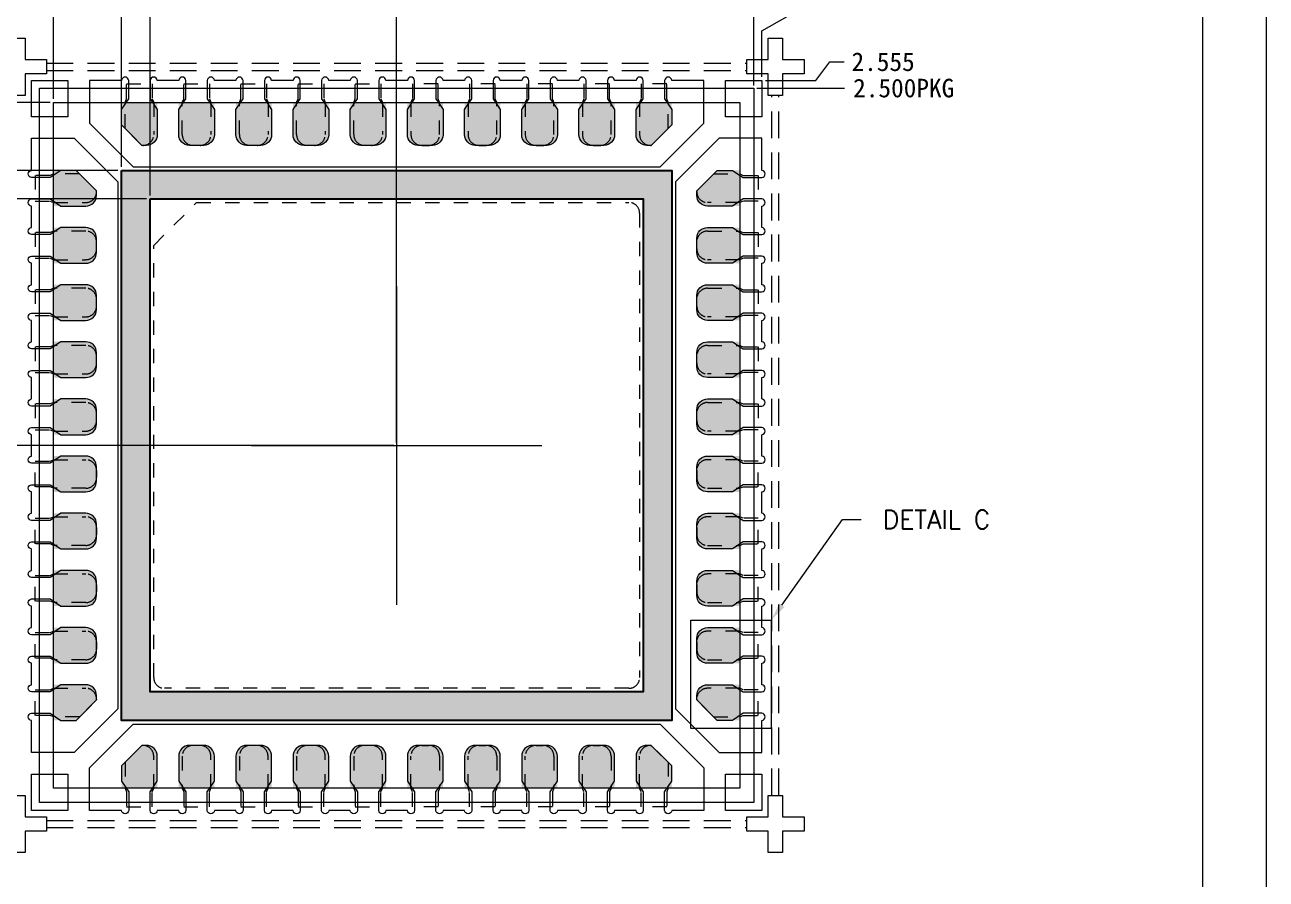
# Model space of a CAD drawing. Extents: x -140 to 3541, y -503 to -95.
# Drawn here: x 3403.48 to 3412.16, y -260.97 to -255 of the extents above; entities that cross this region are included whole.
import ezdxf

# ---------------------------------------------------------------- set-up
doc = ezdxf.new("R2010")
doc.units = 0
doc.header["$LTSCALE"] = 5
doc.header["$MEASUREMENT"] = 0
doc.header["$PDMODE"] = 3
doc.linetypes.add('HIDDEN', pattern=[0.375, 0.25, -0.125])
doc.layers.get('Defpoints').update_dxf_attribs({"linetype": 'CONTINUOUS'})
for name, color, linetype in [('1', 7, 'CONTINUOUS'), ('1D', 4, 'CONTINUOUS'), ('center', 1, 'CONTINUOUS'), ('PKG', 2, 'CONTINUOUS'), ('PLATING', 3, 'CONTINUOUS'), ('标注', 4, 'CONTINUOUS')]:
    doc.layers.add(name, color=color, linetype=linetype)
doc.layers.add('图层1实体', color=7, linetype='CONTINUOUS', lineweight=18)
doc.layers.add('标注线', color=3, linetype='CONTINUOUS', lineweight=18)
doc.styles.add('SIMPLEX', font='SIMPLEX')
doc.styles.add('宋体', font='')
doc.styles.get('宋体').set_extended_font_data('SimSun')
doc.dimstyles.new('tapp', dxfattribs={"dimtxt": 1.15, "dimasz": 1.75, "dimexe": 0.5, "dimexo": 0.5, "dimgap": 0.2, "dimtad": 0, "dimdec": 3, "dimzin": 0, "dimdsep": 46, "dimtxsty": 'SIMPLEX', "dimcen": 0, "dimdle": 3.5, "dimclrd": 256, "dimclre": 256, "dimclrt": 256, "dimazin": 0, "dimtfac": 0.6, "dimtdec": 3, "dimtofl": 0, "dimtmove": 0, "dimatfit": 3, "dimfxl": 1, "dimtolj": 1, "dimtzin": 0, "dimarcsym": 0})
doc.dimstyles.new('副本Standard', dxfattribs={"dimtxt": 0.05, "dimasz": 0.05, "dimexe": 0.07, "dimexo": 0.07, "dimgap": 0.07, "dimtad": 1, "dimzin": 1, "dimdsep": 46, "dimtxsty": 'SIMPLEX', "dimcen": 0.1, "dimclrd": 256, "dimclre": 256, "dimclrt": 256, "dimadec": 0, "dimazin": 0, "dimtfac": 1, "dimtofl": 0, "dimtmove": 0, "dimatfit": 0, "dimfxl": 1, "dimlwd": -1, "dimlwe": -1, "dimarcsym": 0})

# ---------------------------------------------------------------- blocks, each defined once
blk = doc.blocks.new('*D6')
at = {"layer": 'Defpoints', "color": 0}
for p in [(3406.0769, -254.7), (3406.0769, -257.9389), (3406.0769, -257.9389)]:
    blk.add_point(p, dxfattribs=at)
at = {"layer": '标注', "lineweight": 0}
blk.add_line((3406.0769, -257.9189), (3406.0769, -254.7), dxfattribs=at)
at = {"layer": '标注', "lineweight": 0, "insert": (3406.0769, -254.4267), "char_height": 0.13, "attachment_point": 5, "rotation": 90, "style": '宋体'}
blk.add_mtext('\\A1;0.000', dxfattribs=at)
blk = doc.blocks.new('*D7')
at = {"layer": 'Defpoints', "color": 0}
for p in [(3402.6727, -257.9389), (3406.0769, -257.9389), (3406.0769, -257.9389)]:
    blk.add_point(p, dxfattribs=at)
at = {"layer": '标注', "lineweight": 0}
blk.add_line((3406.0569, -257.9389), (3402.6727, -257.9389), dxfattribs=at)
at = {"layer": '标注', "lineweight": 0, "insert": (3402.3994, -257.9389), "char_height": 0.13, "attachment_point": 5, "style": '宋体'}
blk.add_mtext('\\A1;0.000 ', dxfattribs=at)
blk = doc.blocks.new('*D8')
at = {"layer": 'Defpoints', "color": 0}
for p in [(3408.5769, -254.8368), (3408.5769, -255.4389), (3406.0769, -257.9389)]:
    blk.add_point(p, dxfattribs=at)
at = {"layer": '标注', "lineweight": 0}
blk.add_line((3408.5769, -255.4189), (3408.5769, -254.8368), dxfattribs=at)
at = {"layer": '标注', "lineweight": 0, "insert": (3408.5769, -254.4215), "char_height": 0.13, "attachment_point": 5, "rotation": 90, "style": '宋体'}
blk.add_mtext('\\A1;2.500PKG', dxfattribs=at)
blk = doc.blocks.new('*D9')
at = {"layer": 'Defpoints', "color": 0}
for p in [(3408.5769, -255.4389), (3409.2092, -255.4389), (3406.0769, -257.9389)]:
    blk.add_point(p, dxfattribs=at)
at = {"layer": '标注', "lineweight": 0}
blk.add_line((3408.5969, -255.4389), (3409.2092, -255.4389), dxfattribs=at)
at = {"layer": '标注', "lineweight": 0, "insert": (3409.6245, -255.4389), "char_height": 0.13, "attachment_point": 5, "style": '宋体'}
blk.add_mtext('\\A1;2.500PKG', dxfattribs=at)
blk = doc.blocks.new('*D10')
at = {"layer": 'Defpoints', "color": 0}
for p in [(3408.8097, -254.8365), (3408.6319, -255.3839), (3406.0769, -257.9389)]:
    blk.add_point(p, dxfattribs=at)
at = {"layer": '标注', "lineweight": 0}
for p, q in [((3408.8097, -254.9365), (3408.8097, -254.8365)), ((3408.6319, -255.0365), (3408.8097, -254.9365)), ((3408.6319, -255.3589), (3408.6319, -255.0365))]:
    blk.add_line(p, q, dxfattribs=at)
at = {"layer": '标注', "lineweight": 0, "insert": (3408.8097, -254.5646), "char_height": 0.13, "attachment_point": 5, "rotation": 90, "style": '宋体'}
blk.add_mtext('2.555', dxfattribs=at)
blk = doc.blocks.new('*D11')
at = {"layer": 'Defpoints', "color": 0}
for p in [(3409.2086, -255.2545), (3408.6319, -255.3839), (3406.0769, -257.9389)]:
    blk.add_point(p, dxfattribs=at)
at = {"layer": '标注', "lineweight": 0}
for p, q in [((3409.0086, -255.3839), (3409.1086, -255.2545)), ((3409.1086, -255.2545), (3409.2086, -255.2545)), ((3408.6569, -255.3839), (3409.0086, -255.3839))]:
    blk.add_line(p, q, dxfattribs=at)
at = {"layer": '标注', "lineweight": 0, "insert": (3409.4804, -255.2545), "char_height": 0.13, "attachment_point": 5, "style": '宋体'}
blk.add_mtext('2.555', dxfattribs=at)
blk = doc.blocks.new('*D112')
at = {"layer": 'Defpoints', "color": 0}
for p in [(3402.6715, -255.5889), (3403.6769, -255.5389), (3406.0769, -257.9389)]:
    blk.add_point(p, dxfattribs=at)
at = {"layer": '标注', "lineweight": 0}
for p, q in [((3402.7715, -255.5889), (3402.6715, -255.5889)), ((3402.8715, -255.5389), (3402.7715, -255.5889)), ((3403.6519, -255.5389), (3402.8715, -255.5389))]:
    blk.add_line(p, q, dxfattribs=at)
at = {"layer": '标注', "color": 1, "lineweight": 0, "insert": (3402.0743, -255.5889), "char_height": 0.13, "attachment_point": 5, "style": '宋体'}
blk.add_mtext('2.400%%P0.025 ', dxfattribs=at)
blk = doc.blocks.new('*D143')
at = {"layer": 'Defpoints', "color": 0}
for p in [(3404.1519, -256.0139), (3402.6715, -256.0901), (3406.0769, -257.9389)]:
    blk.add_point(p, dxfattribs=at)
at = {"layer": '标注', "lineweight": 0}
for p, q in [((3402.8715, -256.0139), (3402.7715, -256.0901)), ((3404.1269, -256.0139), (3402.8715, -256.0139)), ((3402.7715, -256.0901), (3402.6715, -256.0901))]:
    blk.add_line(p, q, dxfattribs=at)
at = {"layer": '标注', "lineweight": 0, "insert": (3402.0801, -256.0901), "char_height": 0.13, "attachment_point": 5, "style": '宋体'}
blk.add_mtext('\\A1;1.925%%p0.025', dxfattribs=at)
blk = doc.blocks.new('*D144')
at = {"layer": 'Defpoints', "color": 0}
for p in [(3404.3519, -256.2139), (3402.6715, -256.3389), (3406.0769, -257.9389)]:
    blk.add_point(p, dxfattribs=at)
at = {"layer": '标注', "lineweight": 0}
for p, q in [((3402.8715, -256.2139), (3402.7715, -256.3389)), ((3404.3269, -256.2139), (3402.8715, -256.2139)), ((3402.7715, -256.3389), (3402.6715, -256.3389))]:
    blk.add_line(p, q, dxfattribs=at)
at = {"layer": '标注', "lineweight": 0, "insert": (3402.0801, -256.3389), "char_height": 0.13, "attachment_point": 5, "style": '宋体'}
blk.add_mtext('\\A1;1.725%%p0.025', dxfattribs=at)
blk = doc.blocks.new('*D145')
at = {"layer": 'Defpoints', "color": 0}
for p in [(3404.2278, -254.7), (3404.1519, -256.0139), (3406.0769, -257.9389)]:
    blk.add_point(p, dxfattribs=at)
at = {"layer": '标注', "lineweight": 0}
for p, q in [((3404.2278, -254.8), (3404.2278, -254.7)), ((3404.1519, -254.9), (3404.2278, -254.8)), ((3404.1519, -255.9889), (3404.1519, -254.9))]:
    blk.add_line(p, q, dxfattribs=at)
at = {"layer": '标注', "lineweight": 0, "insert": (3404.2278, -254.1086), "char_height": 0.13, "attachment_point": 5, "rotation": 90, "style": '宋体'}
blk.add_mtext('\\A1;1.925%%p0.025', dxfattribs=at)
blk = doc.blocks.new('*D146')
at = {"layer": 'Defpoints', "color": 0}
for p in [(3404.4763, -254.7), (3404.3519, -256.2139), (3406.0769, -257.9389)]:
    blk.add_point(p, dxfattribs=at)
at = {"layer": '标注', "lineweight": 0}
for p, q in [((3404.4763, -254.8), (3404.4763, -254.7)), ((3404.3519, -254.9), (3404.4763, -254.8)), ((3404.3519, -256.1889), (3404.3519, -254.9))]:
    blk.add_line(p, q, dxfattribs=at)
at = {"layer": '标注', "lineweight": 0, "insert": (3404.4763, -254.1086), "char_height": 0.13, "attachment_point": 5, "rotation": 90, "style": '宋体'}
blk.add_mtext('\\A1;1.725%%p0.025', dxfattribs=at)
blk = doc.blocks.new('*D373')
at = {"layer": 'Defpoints', "color": 0}
for p in [(3403.6769, -254.7), (3403.6769, -255.5389), (3406.0769, -257.9389)]:
    blk.add_point(p, dxfattribs=at)
at = {"layer": '标注', "lineweight": 0}
blk.add_line((3403.6769, -255.5139), (3403.6769, -254.7), dxfattribs=at)
at = {"layer": '标注', "color": 1, "lineweight": 0, "insert": (3403.6769, -254.1028), "char_height": 0.13, "attachment_point": 5, "rotation": 90, "style": '宋体'}
blk.add_mtext('\\A1;2.400%%p0.025', dxfattribs=at)

msp = doc.modelspace()

# ---------------------------------------------------------------- hatches: boundary and pattern name
at = {"layer": 'PLATING', "lineweight": 0}
h = msp.add_hatch(dxfattribs=at)
h.set_pattern_fill('SWAMP', color=256, scale=0.002)
h.set_pattern_definition([(0, (3295.671887, -251.45737), (0.0254, 0.04399409), [0.00635, -0.04445]), (90, (3295.675062, -251.45737), (-0.0254, 0.0439940905), [0.003175, -0.08481318]), (90, (3295.675856, -251.45737), (-0.0254, 0.0439940905), [0.00254, -0.08544818]), (90, (3295.674269, -251.45737), (-0.0254, 0.0439940905), [0.00254, -0.08544818]), (60, (3295.67665, -251.45737), (-0.0254, 0.04399409), [0.002032, -0.048768]), (120, (3295.673475, -251.45737), (-0.0508, 2e-11), [0.002032, -0.048768])])
h.paths.add_polyline_path([(3404.4019, -255.53895), (3404.1519, -255.53895), (3404.1519, -255.69575), (3404.29509, -255.83895), (3404.3269, -255.83895, 0.4142136), (3404.4019, -255.76395)])
h.paths.add_polyline_path([(3404.8019, -255.53895), (3404.5519, -255.53895), (3404.5519, -255.76395, 0.4142136), (3404.6269, -255.83895), (3404.7269, -255.83895, 0.4142136), (3404.8019, -255.76395)])
h.paths.add_polyline_path([(3405.2019, -255.53895), (3404.9519, -255.53895), (3404.9519, -255.76395, 0.4142136), (3405.0269, -255.83895), (3405.1269, -255.83895, 0.4142136), (3405.2019, -255.76395)])
h.paths.add_polyline_path([(3405.6019, -255.53895), (3405.3519, -255.53895), (3405.3519, -255.76395, 0.4142136), (3405.4269, -255.83895), (3405.5269, -255.83895, 0.4142136), (3405.6019, -255.76395)])
h.paths.add_polyline_path([(3406.0019, -255.53895), (3405.7519, -255.53895), (3405.7519, -255.76395, 0.4142136), (3405.8269, -255.83895), (3405.9269, -255.83895, 0.4142136), (3406.0019, -255.76395)])
h.paths.add_polyline_path([(3406.4019, -255.53895), (3406.1519, -255.53895), (3406.1519, -255.76395, 0.4142136), (3406.2269, -255.83895), (3406.3269, -255.83895, 0.4142136), (3406.4019, -255.76395)])
h.paths.add_polyline_path([(3406.8019, -255.53895), (3406.5519, -255.53895), (3406.5519, -255.76395, 0.4142136), (3406.6269, -255.83895), (3406.7269, -255.83895, 0.4142136), (3406.8019, -255.76395)])
h.paths.add_polyline_path([(3407.2019, -255.53895), (3406.9519, -255.53895), (3406.9519, -255.76395, 0.4142136), (3407.0269, -255.83895), (3407.1269, -255.83895, 0.4142136), (3407.2019, -255.76395)])
h.paths.add_polyline_path([(3407.6019, -255.53895), (3407.3519, -255.53895), (3407.3519, -255.76395, 0.4142136), (3407.4269, -255.83895), (3407.5269, -255.83895, 0.4142136), (3407.6019, -255.76395)])
h.paths.add_polyline_path([(3408.0019, -255.69575), (3408.0019, -255.53895), (3407.7519, -255.53895), (3407.7519, -255.76395, 0.4142136), (3407.8269, -255.83895), (3407.8587, -255.83895)])
h.paths.add_polyline_path([(3408.4769, -259.61395), (3408.2519, -259.61395, 0.4142136), (3408.1769, -259.68895), (3408.1769, -259.72075), (3408.32009, -259.86395), (3408.4769, -259.86395)])
h.paths.add_polyline_path([(3408.4769, -259.21395), (3408.2519, -259.21395, 0.4142136), (3408.1769, -259.28895), (3408.1769, -259.38895, 0.4142136), (3408.2519, -259.46395), (3408.4769, -259.46395)])
h.paths.add_polyline_path([(3408.4769, -258.81395), (3408.2519, -258.81395, 0.4142136), (3408.1769, -258.88895), (3408.1769, -258.98895, 0.4142136), (3408.2519, -259.06395), (3408.4769, -259.06395)])
h.paths.add_polyline_path([(3408.4769, -258.41395), (3408.2519, -258.41395, 0.4142136), (3408.1769, -258.48895), (3408.1769, -258.58895, 0.4142136), (3408.2519, -258.66395), (3408.4769, -258.66395)])
h.paths.add_polyline_path([(3408.4769, -258.01395), (3408.2519, -258.01395, 0.4142136), (3408.1769, -258.08895), (3408.1769, -258.18895, 0.4142136), (3408.2519, -258.26395), (3408.4769, -258.26395)])
h.paths.add_polyline_path([(3408.4769, -257.61395), (3408.2519, -257.61395, 0.4142136), (3408.1769, -257.68895), (3408.1769, -257.78895, 0.4142136), (3408.2519, -257.86395), (3408.4769, -257.86395)])
h.paths.add_polyline_path([(3408.4769, -257.21395), (3408.2519, -257.21395, 0.4142136), (3408.1769, -257.28895), (3408.1769, -257.38895, 0.4142136), (3408.2519, -257.46395), (3408.4769, -257.46395)])
h.paths.add_polyline_path([(3408.4769, -256.81395), (3408.2519, -256.81395, 0.4142136), (3408.1769, -256.88895), (3408.1769, -256.98895, 0.4142136), (3408.2519, -257.06395), (3408.4769, -257.06395)])
h.paths.add_polyline_path([(3408.4769, -256.41395), (3408.2519, -256.41395, 0.4142136), (3408.1769, -256.48895), (3408.1769, -256.58895, 0.4142136), (3408.2519, -256.66395), (3408.4769, -256.66395)])
h.paths.add_polyline_path([(3408.4769, -256.01395), (3408.32009, -256.01395), (3408.1769, -256.15715), (3408.1769, -256.18895, 0.4142136), (3408.2519, -256.26395), (3408.4769, -256.26395)])
h.paths.add_polyline_path([(3408.0019, -260.18215), (3407.8587, -260.03895), (3407.8269, -260.03895, 0.4142136), (3407.7519, -260.11395), (3407.7519, -260.33895), (3408.0019, -260.33895)])
h.paths.add_polyline_path([(3407.6019, -260.11395, 0.4142136), (3407.5269, -260.03895), (3407.4269, -260.03895, 0.4142136), (3407.3519, -260.11395), (3407.3519, -260.33895), (3407.6019, -260.33895)])
h.paths.add_polyline_path([(3407.2019, -260.11395, 0.4142136), (3407.1269, -260.03895), (3407.0269, -260.03895, 0.4142136), (3406.9519, -260.11395), (3406.9519, -260.33895), (3407.2019, -260.33895)])
h.paths.add_polyline_path([(3406.8019, -260.11395, 0.4142136), (3406.7269, -260.03895), (3406.6269, -260.03895, 0.4142136), (3406.5519, -260.11395), (3406.5519, -260.33895), (3406.8019, -260.33895)])
h.paths.add_polyline_path([(3406.4019, -260.11395, 0.4142136), (3406.3269, -260.03895), (3406.2269, -260.03895, 0.4142136), (3406.1519, -260.11395), (3406.1519, -260.33895), (3406.4019, -260.33895)])
h.paths.add_polyline_path([(3406.0019, -260.11395, 0.4142136), (3405.9269, -260.03895), (3405.8269, -260.03895, 0.4142136), (3405.7519, -260.11395), (3405.7519, -260.33895), (3406.0019, -260.33895)])
h.paths.add_polyline_path([(3405.6019, -260.11395, 0.4142136), (3405.5269, -260.03895), (3405.4269, -260.03895, 0.4142136), (3405.3519, -260.11395), (3405.3519, -260.33895), (3405.6019, -260.33895)])
h.paths.add_polyline_path([(3405.1269, -260.03895), (3405.0269, -260.03895, 0.4142136), (3404.9519, -260.11395), (3404.9519, -260.33895), (3405.2019, -260.33895), (3405.2019, -260.11395, 0.4142136)])
h.paths.add_polyline_path([(3404.8019, -260.11395, 0.4142136), (3404.7269, -260.03895), (3404.6269, -260.03895, 0.4142136), (3404.5519, -260.11395), (3404.5519, -260.33895), (3404.8019, -260.33895)])
h.paths.add_polyline_path([(3404.4019, -260.11395, 0.4142136), (3404.3269, -260.03895), (3404.29509, -260.03895), (3404.1519, -260.18215), (3404.1519, -260.33895), (3404.4019, -260.33895)])
h.paths.add_polyline_path([(3403.9769, -259.68895, 0.4142136), (3403.9019, -259.61395), (3403.6769, -259.61395), (3403.6769, -259.86395), (3403.8337, -259.86395), (3403.9769, -259.72075)])
h.paths.add_polyline_path([(3403.9769, -259.28895, 0.4142136), (3403.9019, -259.21395), (3403.6769, -259.21395), (3403.6769, -259.46395), (3403.9019, -259.46395, 0.4142136), (3403.9769, -259.38895)])
h.paths.add_polyline_path([(3403.9769, -258.88895, 0.4142136), (3403.9019, -258.81395), (3403.6769, -258.81395), (3403.6769, -259.06395), (3403.9019, -259.06395, 0.4142136), (3403.9769, -258.98895)])
h.paths.add_polyline_path([(3403.9769, -258.48895, 0.4142136), (3403.9019, -258.41395), (3403.6769, -258.41395), (3403.6769, -258.66395), (3403.9019, -258.66395, 0.4142136), (3403.9769, -258.58895)])
h.paths.add_polyline_path([(3403.9019, -258.01395), (3403.6769, -258.01395), (3403.6769, -258.26395), (3403.9019, -258.26395, 0.4142136), (3403.9769, -258.18895), (3403.9769, -258.08895, 0.4142136)])
h.paths.add_polyline_path([(3403.9769, -257.68895, 0.4142136), (3403.9019, -257.61395), (3403.6769, -257.61395), (3403.6769, -257.86395), (3403.9019, -257.86395, 0.4142136), (3403.9769, -257.78895)])
h.paths.add_polyline_path([(3403.9769, -257.28895, 0.4142136), (3403.9019, -257.21395), (3403.6769, -257.21395), (3403.6769, -257.46395), (3403.9019, -257.46395, 0.4142136), (3403.9769, -257.38895)])
h.paths.add_polyline_path([(3403.9769, -256.88895, 0.4142136), (3403.9019, -256.81395), (3403.6769, -256.81395), (3403.6769, -257.06395), (3403.9019, -257.06395, 0.4142136), (3403.9769, -256.98895)])
h.paths.add_polyline_path([(3403.9769, -256.48895, 0.4142136), (3403.9019, -256.41395), (3403.6769, -256.41395), (3403.6769, -256.66395), (3403.9019, -256.66395, 0.4142136), (3403.9769, -256.58895)])
h.paths.add_polyline_path([(3403.9769, -256.15715), (3403.8337, -256.01395), (3403.6769, -256.01395), (3403.6769, -256.26395), (3403.9019, -256.26395, 0.4142136), (3403.9769, -256.18895)])
at = {"layer": 'PLATING'}
h = msp.add_hatch(dxfattribs=at)
h.set_pattern_fill('SWAMP', color=256, scale=0.002)
h.set_pattern_definition([(0, (3309.28583, -251.45737), (0.0254, 0.04399409), [0.00635, -0.04445]), (90, (3309.289005, -251.45737), (-0.0254, 0.0439940905), [0.003175, -0.08481318]), (90, (3309.289798, -251.45737), (-0.0254, 0.0439940905), [0.00254, -0.08544818]), (90, (3309.28821, -251.45737), (-0.0254, 0.0439940905), [0.00254, -0.08544818]), (60, (3309.29059, -251.45737), (-0.0254, 0.04399409), [0.002032, -0.048768]), (120, (3309.287417, -251.45737), (-0.0508, 2e-11), [0.002032, -0.048768])])
h.paths.add_polyline_path([(3408.0019, -256.01395), (3404.1519, -256.01395), (3404.1519, -259.86395), (3408.0019, -259.86395)])
h.paths.add_polyline_path([(3407.8019, -256.21395), (3407.8019, -259.66395), (3404.3519, -259.66395), (3404.3519, -256.21395)], flags=16)

# ---------------------------------------------------------------- linework, layer by layer
at = {"layer": '1', "linetype": 'Continuous', "lineweight": 0}
for points in [[(3403.5219, -255.63895), (3403.5219, -255.38395), (3403.7769, -255.38395), (3403.7769, -255.63895)], [(3408.3769, -255.63895), (3408.3769, -255.38395), (3408.6319, -255.38395), (3408.6319, -255.63895)], [(3403.7769, -260.49395), (3403.5219, -260.49395), (3403.5219, -260.23895), (3403.7769, -260.23895)], [(3408.6319, -260.23895), (3408.6319, -260.49395), (3408.3769, -260.49395), (3408.3769, -260.23895)]]:
    msp.add_lwpolyline(points, close=True, dxfattribs=at)
at = {"layer": '1', "lineweight": 0}
for points in [[(3404.80175, -255.38395, 0.9266253), (3404.7519, -255.38395), (3404.7519, -255.51395), (3404.8019, -255.58895), (3404.8019, -255.76395, -0.4142136), (3404.7269, -255.83895), (3404.6269, -255.83895, -0.4142136), (3404.5519, -255.76395), (3404.5519, -255.58895), (3404.6019, -255.51395), (3404.6019, -255.38395, 0.9266253), (3404.55204, -255.38395), (3404.40175, -255.38395, 0.9266253), (3404.3519, -255.38395), (3404.3519, -255.51395), (3404.4019, -255.58895), (3404.4019, -255.76395, -0.4142136), (3404.3269, -255.83895), (3404.29509, -255.83895), (3404.1519, -255.69575), (3404.1519, -255.58895), (3404.2019, -255.51395), (3404.2019, -255.38395, 0.9266253), (3404.15204, -255.38395), (3403.9269, -255.38395), (3403.9269, -255.68288), (3404.23296, -255.98895), (3407.92083, -255.98895), (3408.2269, -255.68288), (3408.2269, -255.38395), (3408.00175, -255.38395, 0.9266253), (3407.9519, -255.38395), (3407.9519, -255.51395), (3408.0019, -255.58895), (3408.0019, -255.69575), (3407.8587, -255.83895), (3407.8269, -255.83895, -0.4142136), (3407.7519, -255.76395), (3407.7519, -255.58895), (3407.8019, -255.51395), (3407.8019, -255.38395, 0.9266253), (3407.75204, -255.38395), (3407.60175, -255.38395, 0.9266253), (3407.5519, -255.38395), (3407.5519, -255.51395), (3407.6019, -255.58895), (3407.6019, -255.76395, -0.4142136), (3407.5269, -255.83895), (3407.4269, -255.83895, -0.4142136), (3407.3519, -255.76395), (3407.3519, -255.58895), (3407.4019, -255.51395), (3407.4019, -255.38395, 0.9266253), (3407.35204, -255.38395), (3407.20175, -255.38395, 0.9266253), (3407.1519, -255.38395), (3407.1519, -255.51395), (3407.2019, -255.58895), (3407.2019, -255.76395, -0.4142136), (3407.1269, -255.83895), (3407.0269, -255.83895, -0.4142136), (3406.9519, -255.76395), (3406.9519, -255.58895), (3407.0019, -255.51395), (3407.0019, -255.38395, 0.9266253), (3406.95204, -255.38395), (3406.80175, -255.38395, 0.9266253), (3406.7519, -255.38395), (3406.7519, -255.51395), (3406.8019, -255.58895), (3406.8019, -255.76395, -0.4142136), (3406.7269, -255.83895), (3406.6269, -255.83895, -0.4142136), (3406.5519, -255.76395), (3406.5519, -255.58895), (3406.6019, -255.51395), (3406.6019, -255.38395, 0.9266253), (3406.55204, -255.38395), (3406.40175, -255.38395, 0.9266253), (3406.3519, -255.38395), (3406.3519, -255.51395), (3406.4019, -255.58895), (3406.4019, -255.76395, -0.4142136), (3406.3269, -255.83895), (3406.2269, -255.83895, -0.4142136), (3406.1519, -255.76395), (3406.1519, -255.58895), (3406.2019, -255.51395), (3406.2019, -255.38395, 0.9266253), (3406.15204, -255.38395), (3406.00175, -255.38395, 0.9266253), (3405.9519, -255.38395), (3405.9519, -255.51395), (3406.0019, -255.58895), (3406.0019, -255.76395, -0.4142136), (3405.9269, -255.83895), (3405.8269, -255.83895, -0.4142136), (3405.7519, -255.76395), (3405.7519, -255.58895), (3405.8019, -255.51395), (3405.8019, -255.38395, 0.9266253), (3405.75204, -255.38395), (3405.60175, -255.38395, 0.9266253), (3405.5519, -255.38395), (3405.5519, -255.51395), (3405.6019, -255.58895), (3405.6019, -255.76395, -0.4142136), (3405.5269, -255.83895), (3405.4269, -255.83895, -0.4142136), (3405.3519, -255.76395), (3405.3519, -255.58895), (3405.4019, -255.51395), (3405.4019, -255.38395, 0.9266253), (3405.35204, -255.38395), (3405.20175, -255.38395, 0.9266253), (3405.1519, -255.38395), (3405.1519, -255.51395), (3405.2019, -255.58895), (3405.2019, -255.76395, -0.4142136), (3405.1269, -255.83895), (3405.0269, -255.83895, -0.4142136), (3404.9519, -255.76395), (3404.9519, -255.58895), (3405.0019, -255.51395), (3405.0019, -255.38395, 0.9266253), (3404.95204, -255.38395)], [(3408.6319, -257.0638, 0.9266253), (3408.6319, -257.01395), (3408.5019, -257.01395), (3408.4269, -257.06395), (3408.2519, -257.06395, -0.4142136), (3408.1769, -256.98895), (3408.1769, -256.88895, -0.4142136), (3408.2519, -256.81395), (3408.4269, -256.81395), (3408.5019, -256.86395), (3408.6319, -256.86395, 0.9266253), (3408.6319, -256.81409), (3408.6319, -256.6638, 0.9266253), (3408.6319, -256.61395), (3408.5019, -256.61395), (3408.4269, -256.66395), (3408.2519, -256.66395, -0.4142136), (3408.1769, -256.58895), (3408.1769, -256.48895, -0.4142136), (3408.2519, -256.41395), (3408.4269, -256.41395), (3408.5019, -256.46395), (3408.6319, -256.46395, 0.9266253), (3408.6319, -256.41409), (3408.6319, -256.2638, 0.9266253), (3408.6319, -256.21395), (3408.5019, -256.21395), (3408.4269, -256.26395), (3408.2519, -256.26395, -0.4142136), (3408.1769, -256.18895), (3408.1769, -256.15715), (3408.32009, -256.01395), (3408.4269, -256.01395), (3408.5019, -256.06395), (3408.6319, -256.06395, 0.9266253), (3408.6319, -256.01409), (3408.6319, -255.78895), (3408.33296, -255.78895), (3408.0269, -256.09501), (3408.0269, -259.78288), (3408.33296, -260.08895), (3408.6319, -260.08895), (3408.6319, -259.8638, 0.9266253), (3408.6319, -259.81395), (3408.5019, -259.81395), (3408.4269, -259.86395), (3408.32009, -259.86395), (3408.1769, -259.72075), (3408.1769, -259.68895, -0.4142136), (3408.2519, -259.61395), (3408.4269, -259.61395), (3408.5019, -259.66395), (3408.6319, -259.66395, 0.9266253), (3408.6319, -259.61409), (3408.6319, -259.4638, 0.9266253), (3408.6319, -259.41395), (3408.5019, -259.41395), (3408.4269, -259.46395), (3408.2519, -259.46395, -0.4142136), (3408.1769, -259.38895), (3408.1769, -259.28895, -0.4142136), (3408.2519, -259.21395), (3408.4269, -259.21395), (3408.5019, -259.26395), (3408.6319, -259.26395, 0.9266253), (3408.6319, -259.21409), (3408.6319, -259.0638, 0.9266253), (3408.6319, -259.01395), (3408.5019, -259.01395), (3408.4269, -259.06395), (3408.2519, -259.06395, -0.4142136), (3408.1769, -258.98895), (3408.1769, -258.88895, -0.4142136), (3408.2519, -258.81395), (3408.4269, -258.81395), (3408.5019, -258.86395), (3408.6319, -258.86395, 0.9266253), (3408.6319, -258.81409), (3408.6319, -258.6638, 0.9266253), (3408.6319, -258.61395), (3408.5019, -258.61395), (3408.4269, -258.66395), (3408.2519, -258.66395, -0.4142136), (3408.1769, -258.58895), (3408.1769, -258.48895, -0.4142136), (3408.2519, -258.41395), (3408.4269, -258.41395), (3408.5019, -258.46395), (3408.6319, -258.46395, 0.9266253), (3408.6319, -258.41409), (3408.6319, -258.2638, 0.9266253), (3408.6319, -258.21395), (3408.5019, -258.21395), (3408.4269, -258.26395), (3408.2519, -258.26395, -0.4142136), (3408.1769, -258.18895), (3408.1769, -258.08895, -0.4142136), (3408.2519, -258.01395), (3408.4269, -258.01395), (3408.5019, -258.06395), (3408.6319, -258.06395, 0.9266253), (3408.6319, -258.01409), (3408.6319, -257.8638, 0.9266253), (3408.6319, -257.81395), (3408.5019, -257.81395), (3408.4269, -257.86395), (3408.2519, -257.86395, -0.4142136), (3408.1769, -257.78895), (3408.1769, -257.68895, -0.4142136), (3408.2519, -257.61395), (3408.4269, -257.61395), (3408.5019, -257.66395), (3408.6319, -257.66395, 0.9266253), (3408.6319, -257.61409), (3408.6319, -257.4638, 0.9266253), (3408.6319, -257.41395), (3408.5019, -257.41395), (3408.4269, -257.46395), (3408.2519, -257.46395, -0.4142136), (3408.1769, -257.38895), (3408.1769, -257.28895, -0.4142136), (3408.2519, -257.21395), (3408.4269, -257.21395), (3408.5019, -257.26395), (3408.6319, -257.26395, 0.9266253), (3408.6319, -257.21409)]]:
    msp.add_lwpolyline(points, format="xyb", close=True, dxfattribs=at)
at = {"layer": '1', "linetype": 'Continuous', "lineweight": 0}
for points in [[(3403.5219, -257.0638, -0.9266253), (3403.5219, -257.01395), (3403.6519, -257.01395), (3403.7269, -257.06395), (3403.9019, -257.06395, 0.4142136), (3403.9769, -256.98895), (3403.9769, -256.88895, 0.4142136), (3403.9019, -256.81395), (3403.7269, -256.81395), (3403.6519, -256.86395), (3403.5219, -256.86395, -0.9266253), (3403.5219, -256.81409), (3403.5219, -256.6638, -0.9266253), (3403.5219, -256.61395), (3403.6519, -256.61395), (3403.7269, -256.66395), (3403.9019, -256.66395, 0.4142136), (3403.9769, -256.58895), (3403.9769, -256.48895, 0.4142136), (3403.9019, -256.41395), (3403.7269, -256.41395), (3403.6519, -256.46395), (3403.5219, -256.46395, -0.9266253), (3403.5219, -256.41409), (3403.5219, -256.2638, -0.9266253), (3403.5219, -256.21395), (3403.6519, -256.21395), (3403.7269, -256.26395), (3403.9019, -256.26395, 0.4142136), (3403.9769, -256.18895), (3403.9769, -256.15715), (3403.8337, -256.01395), (3403.7269, -256.01395), (3403.6519, -256.06395), (3403.5219, -256.06395, -0.9266253), (3403.5219, -256.01409), (3403.5219, -255.78895), (3403.82083, -255.78895), (3404.1269, -256.09501), (3404.1269, -259.78288), (3403.82083, -260.08895), (3403.5219, -260.08895), (3403.5219, -259.8638, -0.9266253), (3403.5219, -259.81395), (3403.6519, -259.81395), (3403.7269, -259.86395), (3403.8337, -259.86395), (3403.9769, -259.72075), (3403.9769, -259.68895, 0.4142136), (3403.9019, -259.61395), (3403.7269, -259.61395), (3403.6519, -259.66395), (3403.5219, -259.66395, -0.9266253), (3403.5219, -259.61409), (3403.5219, -259.4638, -0.9266253), (3403.5219, -259.41395), (3403.6519, -259.41395), (3403.7269, -259.46395), (3403.9019, -259.46395, 0.4142136), (3403.9769, -259.38895), (3403.9769, -259.28895, 0.4142136), (3403.9019, -259.21395), (3403.7269, -259.21395), (3403.6519, -259.26395), (3403.5219, -259.26395, -0.9266253), (3403.5219, -259.21409), (3403.5219, -259.0638, -0.9266253), (3403.5219, -259.01395), (3403.6519, -259.01395), (3403.7269, -259.06395), (3403.9019, -259.06395, 0.4142136), (3403.9769, -258.98895), (3403.9769, -258.88895, 0.4142136), (3403.9019, -258.81395), (3403.7269, -258.81395), (3403.6519, -258.86395), (3403.5219, -258.86395, -0.9266253), (3403.5219, -258.81409), (3403.5219, -258.6638, -0.9266253), (3403.5219, -258.61395), (3403.6519, -258.61395), (3403.7269, -258.66395), (3403.9019, -258.66395, 0.4142136), (3403.9769, -258.58895), (3403.9769, -258.48895, 0.4142136), (3403.9019, -258.41395), (3403.7269, -258.41395), (3403.6519, -258.46395), (3403.5219, -258.46395, -0.9266253), (3403.5219, -258.41409), (3403.5219, -258.2638, -0.9266253), (3403.5219, -258.21395), (3403.6519, -258.21395), (3403.7269, -258.26395), (3403.9019, -258.26395, 0.4142136), (3403.9769, -258.18895), (3403.9769, -258.08895, 0.4142136), (3403.9019, -258.01395), (3403.7269, -258.01395), (3403.6519, -258.06395), (3403.5219, -258.06395, -0.9266253), (3403.5219, -258.01409), (3403.5219, -257.8638, -0.9266253), (3403.5219, -257.81395), (3403.6519, -257.81395), (3403.7269, -257.86395), (3403.9019, -257.86395, 0.4142136), (3403.9769, -257.78895), (3403.9769, -257.68895, 0.4142136), (3403.9019, -257.61395), (3403.7269, -257.61395), (3403.6519, -257.66395), (3403.5219, -257.66395, -0.9266253), (3403.5219, -257.61409), (3403.5219, -257.4638, -0.9266253), (3403.5219, -257.41395), (3403.6519, -257.41395), (3403.7269, -257.46395), (3403.9019, -257.46395, 0.4142136), (3403.9769, -257.38895), (3403.9769, -257.28895, 0.4142136), (3403.9019, -257.21395), (3403.7269, -257.21395), (3403.6519, -257.26395), (3403.5219, -257.26395, -0.9266253), (3403.5219, -257.21409)], [(3404.40175, -260.49395, -0.9266253), (3404.3519, -260.49395), (3404.3519, -260.36395), (3404.4019, -260.28895), (3404.4019, -260.11395, 0.4142136), (3404.3269, -260.03895), (3404.29509, -260.03895), (3404.1519, -260.18215), (3404.1519, -260.28895), (3404.2019, -260.36395), (3404.2019, -260.49395, -0.9266253), (3404.15204, -260.49395), (3403.9269, -260.49395), (3403.9269, -260.19501), (3404.23296, -259.88895), (3407.92083, -259.88895), (3408.2269, -260.19501), (3408.2269, -260.49395), (3408.00175, -260.49395, -0.9266253), (3407.9519, -260.49395), (3407.9519, -260.36395), (3408.0019, -260.28895), (3408.0019, -260.18215), (3407.8587, -260.03895), (3407.8269, -260.03895, 0.4142136), (3407.7519, -260.11395), (3407.7519, -260.28895), (3407.8019, -260.36395), (3407.8019, -260.49395, -0.9266253), (3407.75204, -260.49395), (3407.60175, -260.49395, -0.9266253), (3407.5519, -260.49395), (3407.5519, -260.36395), (3407.6019, -260.28895), (3407.6019, -260.11395, 0.4142136), (3407.5269, -260.03895), (3407.4269, -260.03895, 0.4142136), (3407.3519, -260.11395), (3407.3519, -260.28895), (3407.4019, -260.36395), (3407.4019, -260.49395, -0.9266253), (3407.35204, -260.49395), (3407.20175, -260.49395, -0.9266253), (3407.1519, -260.49395), (3407.1519, -260.36395), (3407.2019, -260.28895), (3407.2019, -260.11395, 0.4142136), (3407.1269, -260.03895), (3407.0269, -260.03895, 0.4142136), (3406.9519, -260.11395), (3406.9519, -260.28895), (3407.0019, -260.36395), (3407.0019, -260.49395, -0.9266253), (3406.95204, -260.49395), (3406.80175, -260.49395, -0.9266253), (3406.7519, -260.49395), (3406.7519, -260.36395), (3406.8019, -260.28895), (3406.8019, -260.11395, 0.4142136), (3406.7269, -260.03895), (3406.6269, -260.03895, 0.4142136), (3406.5519, -260.11395), (3406.5519, -260.28895), (3406.6019, -260.36395), (3406.6019, -260.49395, -0.9266253), (3406.55204, -260.49395), (3406.40175, -260.49395, -0.9266253), (3406.3519, -260.49395), (3406.3519, -260.36395), (3406.4019, -260.28895), (3406.4019, -260.11395, 0.4142136), (3406.3269, -260.03895), (3406.2269, -260.03895, 0.4142136), (3406.1519, -260.11395), (3406.1519, -260.28895), (3406.2019, -260.36395), (3406.2019, -260.49395, -0.9266253), (3406.15204, -260.49395), (3406.00175, -260.49395, -0.9266253), (3405.9519, -260.49395), (3405.9519, -260.36395), (3406.0019, -260.28895), (3406.0019, -260.11395, 0.4142136), (3405.9269, -260.03895), (3405.8269, -260.03895, 0.4142136), (3405.7519, -260.11395), (3405.7519, -260.28895), (3405.8019, -260.36395), (3405.8019, -260.49395, -0.9266253), (3405.75204, -260.49395), (3405.60175, -260.49395, -0.9266253), (3405.5519, -260.49395), (3405.5519, -260.36395), (3405.6019, -260.28895), (3405.6019, -260.11395, 0.4142136), (3405.5269, -260.03895), (3405.4269, -260.03895, 0.4142136), (3405.3519, -260.11395), (3405.3519, -260.28895), (3405.4019, -260.36395), (3405.4019, -260.49395, -0.9266253), (3405.35204, -260.49395), (3405.20175, -260.49395, -0.9266253), (3405.1519, -260.49395), (3405.1519, -260.36395), (3405.2019, -260.28895), (3405.2019, -260.11395, 0.4142136), (3405.1269, -260.03895), (3405.0269, -260.03895, 0.4142136), (3404.9519, -260.11395), (3404.9519, -260.28895), (3405.0019, -260.36395), (3405.0019, -260.49395, -0.9266253), (3404.95204, -260.49395), (3404.80175, -260.49395, -0.9266253), (3404.7519, -260.49395), (3404.7519, -260.36395), (3404.8019, -260.28895), (3404.8019, -260.11395, 0.4142136), (3404.7269, -260.03895), (3404.6269, -260.03895, 0.4142136), (3404.5519, -260.11395), (3404.5519, -260.28895), (3404.6019, -260.36395), (3404.6019, -260.49395, -0.9266253), (3404.55204, -260.49395)]]:
    msp.add_lwpolyline(points, format="xyb", close=True, dxfattribs=at)
at = {"layer": '1D', "linetype": 'HIDDEN', "lineweight": 5, "ltscale": 0.15}
for p, q in [((3403.6269, -255.26395), (3408.5269, -255.26395)), ((3403.6269, -255.31395), (3408.5269, -255.31395)), ((3408.7019, -260.38895), (3408.7019, -255.48895)), ((3408.7519, -260.38895), (3408.7519, -255.48895)), ((3403.6269, -260.56395), (3408.5269, -260.56395)), ((3403.6269, -260.61395), (3408.5269, -260.61395))]:
    msp.add_line(p, q, dxfattribs=at)
for points in [[(3403.3769, -255.08895), (3403.4769, -255.08895), (3403.4769, -255.23895), (3403.6269, -255.23895), (3403.6269, -255.33895), (3403.4769, -255.33895), (3403.4769, -255.48895), (3403.3769, -255.48895), (3403.3769, -255.33895), (3403.2269, -255.33895), (3403.2269, -255.23895), (3403.3769, -255.23895), (3403.3769, -255.08895)], [(3408.6769, -255.08895), (3408.7769, -255.08895), (3408.7769, -255.23895), (3408.9269, -255.23895), (3408.9269, -255.33895), (3408.7769, -255.33895), (3408.7769, -255.48895), (3408.6769, -255.48895), (3408.6769, -255.33895), (3408.5269, -255.33895), (3408.5269, -255.23895), (3408.6769, -255.23895), (3408.6769, -255.08895)], [(3403.3769, -260.38895), (3403.4769, -260.38895), (3403.4769, -260.53895), (3403.6269, -260.53895), (3403.6269, -260.63895), (3403.4769, -260.63895), (3403.4769, -260.78895), (3403.3769, -260.78895), (3403.3769, -260.63895), (3403.2269, -260.63895), (3403.2269, -260.53895), (3403.3769, -260.53895), (3403.3769, -260.38895)], [(3408.6769, -260.38895), (3408.7769, -260.38895), (3408.7769, -260.53895), (3408.9269, -260.53895), (3408.9269, -260.63895), (3408.7769, -260.63895), (3408.7769, -260.78895), (3408.6769, -260.78895), (3408.6769, -260.63895), (3408.5269, -260.63895), (3408.5269, -260.53895), (3408.6769, -260.53895), (3408.6769, -260.38895)]]:
    msp.add_lwpolyline(points, dxfattribs=at)
at = {"layer": '1D', "linetype": 'HIDDEN', "lineweight": 0, "ltscale": 0.05}
for points in [[(3404.3669, -255.40895), (3404.3669, -255.51395), (3404.3769, -255.53895), (3404.3769, -255.76395, -0.4142136), (3404.3019, -255.83895), (3404.29509, -255.83895), (3404.1769, -255.72075), (3404.1769, -255.53895), (3404.1869, -255.51395), (3404.1869, -255.40895)], [(3404.7669, -255.40895), (3404.7669, -255.51395), (3404.7769, -255.53895), (3404.7769, -255.76395, -0.4142136), (3404.7019, -255.83895), (3404.6519, -255.83895, -0.4142136), (3404.5769, -255.76395), (3404.5769, -255.53895), (3404.5869, -255.51395), (3404.5869, -255.40895)], [(3405.1669, -255.40895), (3405.1669, -255.51395), (3405.1769, -255.53895), (3405.1769, -255.76395, -0.4142136), (3405.1019, -255.83895), (3405.0519, -255.83895, -0.4142136), (3404.9769, -255.76395), (3404.9769, -255.53895), (3404.9869, -255.51395), (3404.9869, -255.40895)], [(3405.5669, -255.40895), (3405.5669, -255.51395), (3405.5769, -255.53895), (3405.5769, -255.76395, -0.4142136), (3405.5019, -255.83895), (3405.4519, -255.83895, -0.4142136), (3405.3769, -255.76395), (3405.3769, -255.53895), (3405.3869, -255.51395), (3405.3869, -255.40895)], [(3405.9669, -255.40895), (3405.9669, -255.51395), (3405.9769, -255.53895), (3405.9769, -255.76395, -0.4142136), (3405.9019, -255.83895), (3405.8519, -255.83895, -0.4142136), (3405.7769, -255.76395), (3405.7769, -255.53895), (3405.7869, -255.51395), (3405.7869, -255.40895)], [(3406.3669, -255.40895), (3406.1869, -255.40895), (3406.1869, -255.51395), (3406.1769, -255.53895), (3406.1769, -255.76395, 0.4142136), (3406.2519, -255.83895), (3406.3019, -255.83895, 0.4142136), (3406.3769, -255.76395), (3406.3769, -255.53895), (3406.3669, -255.51395)], [(3406.7669, -255.40895), (3406.5869, -255.40895), (3406.5869, -255.51395), (3406.5769, -255.53895), (3406.5769, -255.76395, 0.4142136), (3406.6519, -255.83895), (3406.7019, -255.83895, 0.4142136), (3406.7769, -255.76395), (3406.7769, -255.53895), (3406.7669, -255.51395)], [(3407.1669, -255.40895), (3406.9869, -255.40895), (3406.9869, -255.51395), (3406.9769, -255.53895), (3406.9769, -255.76395, 0.4142136), (3407.0519, -255.83895), (3407.1019, -255.83895, 0.4142136), (3407.1769, -255.76395), (3407.1769, -255.53895), (3407.1669, -255.51395)], [(3407.5669, -255.40895), (3407.3869, -255.40895), (3407.3869, -255.51395), (3407.3769, -255.53895), (3407.3769, -255.76395, 0.4142136), (3407.4519, -255.83895), (3407.5019, -255.83895, 0.4142136), (3407.5769, -255.76395), (3407.5769, -255.53895), (3407.5669, -255.51395)], [(3407.9669, -255.40895), (3407.7869, -255.40895), (3407.7869, -255.51395), (3407.7769, -255.53895), (3407.7769, -255.76395, 0.4142136), (3407.8519, -255.83895), (3407.8587, -255.83895), (3407.9769, -255.72075), (3407.9769, -255.53895), (3407.9669, -255.51395)], [(3403.5469, -256.04895), (3403.5469, -256.22895), (3403.6519, -256.22895), (3403.6769, -256.23895), (3403.9019, -256.23895, 0.4142136), (3403.9769, -256.16395), (3403.9769, -256.15715), (3403.8587, -256.03895), (3403.6769, -256.03895), (3403.6519, -256.04895)], [(3408.6069, -256.22895), (3408.5019, -256.22895), (3408.4769, -256.23895), (3408.2519, -256.23895, -0.4142136), (3408.1769, -256.16395), (3408.1769, -256.15715), (3408.29509, -256.03895), (3408.4769, -256.03895), (3408.5019, -256.04895), (3408.6069, -256.04895)], [(3404.3769, -259.56395), (3404.3769, -256.53895), (3404.6769, -256.23895), (3407.7019, -256.23895, -0.4142136), (3407.7769, -256.31395), (3407.7769, -259.56395, -0.4142136), (3407.7019, -259.63895), (3404.4519, -259.63895, -0.4142136)], [(3403.5469, -256.44895), (3403.5469, -256.62895), (3403.6519, -256.62895), (3403.6769, -256.63895), (3403.9019, -256.63895, 0.4142136), (3403.9769, -256.56395), (3403.9769, -256.51395, 0.4142136), (3403.9019, -256.43895), (3403.6769, -256.43895), (3403.6519, -256.44895)], [(3408.6069, -256.62895), (3408.5019, -256.62895), (3408.4769, -256.63895), (3408.2519, -256.63895, -0.4142136), (3408.1769, -256.56395), (3408.1769, -256.51395, -0.4142136), (3408.2519, -256.43895), (3408.4769, -256.43895), (3408.5019, -256.44895), (3408.6069, -256.44895)], [(3403.5469, -256.84895), (3403.5469, -257.02895), (3403.6519, -257.02895), (3403.6769, -257.03895), (3403.9019, -257.03895, 0.4142136), (3403.9769, -256.96395), (3403.9769, -256.91395, 0.4142136), (3403.9019, -256.83895), (3403.6769, -256.83895), (3403.6519, -256.84895)], [(3408.6069, -257.02895), (3408.5019, -257.02895), (3408.4769, -257.03895), (3408.2519, -257.03895, -0.4142136), (3408.1769, -256.96395), (3408.1769, -256.91395, -0.4142136), (3408.2519, -256.83895), (3408.4769, -256.83895), (3408.5019, -256.84895), (3408.6069, -256.84895)], [(3403.5469, -257.24895), (3403.5469, -257.42895), (3403.6519, -257.42895), (3403.6769, -257.43895), (3403.9019, -257.43895, 0.4142136), (3403.9769, -257.36395), (3403.9769, -257.31395, 0.4142136), (3403.9019, -257.23895), (3403.6769, -257.23895), (3403.6519, -257.24895)], [(3408.6069, -257.24895), (3408.6069, -257.42895), (3408.5019, -257.42895), (3408.4769, -257.43895), (3408.2519, -257.43895, -0.4142136), (3408.1769, -257.36395), (3408.1769, -257.31395, -0.4142136), (3408.2519, -257.23895), (3408.4769, -257.23895), (3408.5019, -257.24895)], [(3403.5469, -257.64895), (3403.5469, -257.82895), (3403.6519, -257.82895), (3403.6769, -257.83895), (3403.9019, -257.83895, 0.4142136), (3403.9769, -257.76395), (3403.9769, -257.71395, 0.4142136), (3403.9019, -257.63895), (3403.6769, -257.63895), (3403.6519, -257.64895)], [(3408.6069, -257.82895), (3408.5019, -257.82895), (3408.4769, -257.83895), (3408.2519, -257.83895, -0.4142136), (3408.1769, -257.76395), (3408.1769, -257.71395, -0.4142136), (3408.2519, -257.63895), (3408.4769, -257.63895), (3408.5019, -257.64895), (3408.6069, -257.64895)], [(3403.5469, -258.04895), (3403.6519, -258.04895), (3403.6769, -258.03895), (3403.9019, -258.03895, -0.4142136), (3403.9769, -258.11395), (3403.9769, -258.16395, -0.4142136), (3403.9019, -258.23895), (3403.6769, -258.23895), (3403.6519, -258.22895), (3403.5469, -258.22895)], [(3408.6069, -258.22895), (3408.6069, -258.04895), (3408.5019, -258.04895), (3408.4769, -258.03895), (3408.2519, -258.03895, 0.4142136), (3408.1769, -258.11395), (3408.1769, -258.16395, 0.4142136), (3408.2519, -258.23895), (3408.4769, -258.23895), (3408.5019, -258.22895)], [(3403.5469, -258.44895), (3403.6519, -258.44895), (3403.6769, -258.43895), (3403.9019, -258.43895, -0.4142136), (3403.9769, -258.51395), (3403.9769, -258.56395, -0.4142136), (3403.9019, -258.63895), (3403.6769, -258.63895), (3403.6519, -258.62895), (3403.5469, -258.62895)], [(3408.6069, -258.62895), (3408.6069, -258.44895), (3408.5019, -258.44895), (3408.4769, -258.43895), (3408.2519, -258.43895, 0.4142136), (3408.1769, -258.51395), (3408.1769, -258.56395, 0.4142136), (3408.2519, -258.63895), (3408.4769, -258.63895), (3408.5019, -258.62895)], [(3403.5469, -258.84895), (3403.6519, -258.84895), (3403.6769, -258.83895), (3403.9019, -258.83895, -0.4142136), (3403.9769, -258.91395), (3403.9769, -258.96395, -0.4142136), (3403.9019, -259.03895), (3403.6769, -259.03895), (3403.6519, -259.02895), (3403.5469, -259.02895)], [(3408.6069, -259.02895), (3408.6069, -258.84895), (3408.5019, -258.84895), (3408.4769, -258.83895), (3408.2519, -258.83895, 0.4142136), (3408.1769, -258.91395), (3408.1769, -258.96395, 0.4142136), (3408.2519, -259.03895), (3408.4769, -259.03895), (3408.5019, -259.02895)], [(3403.5469, -259.24895), (3403.6519, -259.24895), (3403.6769, -259.23895), (3403.9019, -259.23895, -0.4142136), (3403.9769, -259.31395), (3403.9769, -259.36395, -0.4142136), (3403.9019, -259.43895), (3403.6769, -259.43895), (3403.6519, -259.42895), (3403.5469, -259.42895)], [(3408.6069, -259.42895), (3408.6069, -259.24895), (3408.5019, -259.24895), (3408.4769, -259.23895), (3408.2519, -259.23895, 0.4142136), (3408.1769, -259.31395), (3408.1769, -259.36395, 0.4142136), (3408.2519, -259.43895), (3408.4769, -259.43895), (3408.5019, -259.42895)], [(3403.5469, -259.64895), (3403.6519, -259.64895), (3403.6769, -259.63895), (3403.9019, -259.63895, -0.4142136), (3403.9769, -259.71395), (3403.9769, -259.72075), (3403.8587, -259.83895), (3403.6769, -259.83895), (3403.6519, -259.82895), (3403.5469, -259.82895)], [(3408.6069, -259.82895), (3408.6069, -259.64895), (3408.5019, -259.64895), (3408.4769, -259.63895), (3408.2519, -259.63895, 0.4142136), (3408.1769, -259.71395), (3408.1769, -259.72075), (3408.29509, -259.83895), (3408.4769, -259.83895), (3408.5019, -259.82895)], [(3404.1869, -260.46895), (3404.3669, -260.46895), (3404.3669, -260.36395), (3404.3769, -260.33895), (3404.3769, -260.11395, 0.4142136), (3404.3019, -260.03895), (3404.29509, -260.03895), (3404.1769, -260.15715), (3404.1769, -260.33895), (3404.1869, -260.36395)], [(3404.5869, -260.46895), (3404.7669, -260.46895), (3404.7669, -260.36395), (3404.7769, -260.33895), (3404.7769, -260.11395, 0.4142136), (3404.7019, -260.03895), (3404.6519, -260.03895, 0.4142136), (3404.5769, -260.11395), (3404.5769, -260.33895), (3404.5869, -260.36395)], [(3404.9869, -260.46895), (3405.1669, -260.46895), (3405.1669, -260.36395), (3405.1769, -260.33895), (3405.1769, -260.11395, 0.4142136), (3405.1019, -260.03895), (3405.0519, -260.03895, 0.4142136), (3404.9769, -260.11395), (3404.9769, -260.33895), (3404.9869, -260.36395)], [(3405.3869, -260.46895), (3405.5669, -260.46895), (3405.5669, -260.36395), (3405.5769, -260.33895), (3405.5769, -260.11395, 0.4142136), (3405.5019, -260.03895), (3405.4519, -260.03895, 0.4142136), (3405.3769, -260.11395), (3405.3769, -260.33895), (3405.3869, -260.36395)], [(3405.7869, -260.46895), (3405.9669, -260.46895), (3405.9669, -260.36395), (3405.9769, -260.33895), (3405.9769, -260.11395, 0.4142136), (3405.9019, -260.03895), (3405.8519, -260.03895, 0.4142136), (3405.7769, -260.11395), (3405.7769, -260.33895), (3405.7869, -260.36395)], [(3406.1869, -260.46895), (3406.1869, -260.36395), (3406.1769, -260.33895), (3406.1769, -260.11395, -0.4142136), (3406.2519, -260.03895), (3406.3019, -260.03895, -0.4142136), (3406.3769, -260.11395), (3406.3769, -260.33895), (3406.3669, -260.36395), (3406.3669, -260.46895)], [(3406.5869, -260.46895), (3406.5869, -260.36395), (3406.5769, -260.33895), (3406.5769, -260.11395, -0.4142136), (3406.6519, -260.03895), (3406.7019, -260.03895, -0.4142136), (3406.7769, -260.11395), (3406.7769, -260.33895), (3406.7669, -260.36395), (3406.7669, -260.46895)], [(3406.9869, -260.46895), (3406.9869, -260.36395), (3406.9769, -260.33895), (3406.9769, -260.11395, -0.4142136), (3407.0519, -260.03895), (3407.1019, -260.03895, -0.4142136), (3407.1769, -260.11395), (3407.1769, -260.33895), (3407.1669, -260.36395), (3407.1669, -260.46895)], [(3407.3869, -260.46895), (3407.3869, -260.36395), (3407.3769, -260.33895), (3407.3769, -260.11395, -0.4142136), (3407.4519, -260.03895), (3407.5019, -260.03895, -0.4142136), (3407.5769, -260.11395), (3407.5769, -260.33895), (3407.5669, -260.36395), (3407.5669, -260.46895)], [(3407.7869, -260.46895), (3407.7869, -260.36395), (3407.7769, -260.33895), (3407.7769, -260.11395, -0.4142136), (3407.8519, -260.03895), (3407.8587, -260.03895), (3407.9769, -260.15715), (3407.9769, -260.33895), (3407.9669, -260.36395), (3407.9669, -260.46895)]]:
    msp.add_lwpolyline(points, format="xyb", close=True, dxfattribs=at)
at = {"layer": 'center', "lineweight": 0}
for p, q in [((3406.0769, -256.82421), (3406.0769, -259.05369)), ((3406.0769, -256.82421), (3406.0769, -259.05369)), ((3406.0769, -256.82421), (3406.0769, -259.05369)), ((3405.06068, -257.93895), (3407.09311, -257.93895)), ((3405.06068, -257.93895), (3407.09311, -257.93895)), ((3405.06068, -257.93895), (3407.09311, -257.93895))]:
    msp.add_line(p, q, dxfattribs=at)
at = {"layer": 'PKG', "linetype": 'Continuous', "lineweight": 0}
msp.add_lwpolyline([(3403.5769, -260.43895), (3403.5769, -255.43895), (3408.5769, -255.43895), (3408.5769, -260.43895)], close=True, dxfattribs=at)
at = {"layer": 'PLATING', "linetype": 'Continuous', "lineweight": 0}
msp.add_lwpolyline([(3403.6769, -260.33895), (3403.6769, -255.53895), (3408.4769, -255.53895), (3408.4769, -260.33895)], close=True, dxfattribs=at)
at = {"layer": 'PLATING', "linetype": 'Continuous'}
for points in [[(3404.1519, -256.01395), (3408.0019, -256.01395), (3408.0019, -259.86395), (3404.1519, -259.86395)], [(3404.3519, -256.21395), (3407.8019, -256.21395), (3407.8019, -259.66395), (3404.3519, -259.66395)]]:
    msp.add_lwpolyline(points, close=True, dxfattribs=at)
at = {"layer": '图层1实体', "lineweight": 0, "elevation": 0.00737}
for points in [[(3398.76499, -251.60374), (3412.16048, -251.60374), (3412.16048, -270.20518), (3398.76499, -270.20518)], [(3400.36585, -251.98087), (3411.71451, -251.98087), (3411.71451, -269.83032), (3400.36585, -269.83032)]]:
    msp.add_lwpolyline(points, close=True, dxfattribs=at)
at = {"layer": '标注', "lineweight": 0}
for p, q in [((3408.77243, -259.05784), (3409.19661, -258.45723)), ((3409.19661, -258.45723), (3409.32598, -258.45723))]:
    msp.add_line(p, q, dxfattribs=at)
msp.add_solid([(3408.78984, -259.07056), (3408.69612, -259.16231), (3408.75501, -259.04512)], dxfattribs=at)
at = {"layer": '标注线', "color": 2, "lineweight": 0}
msp.add_lwpolyline([(3408.13489, -259.16231), (3408.69612, -259.16231), (3408.69612, -259.91933), (3408.13489, -259.91933)], close=True, dxfattribs=at)

# ---------------------------------------------------------------- texts
at = {"layer": '标注', "lineweight": 0, "style": 'SIMPLEX'}
msp.add_text('DETAIL C', height=0.129375, dxfattribs=at).set_placement((3409.47679, -258.52192))

# ---------------------------------------------------------------- dimensions: what is measured, and where the dimension line sits
at = {"layer": '标注', "color": 1, "lineweight": 0}
dim = msp.add_ordinate_dim(feature_location=(3403.6769, -255.53895), offset=(0, 0.83894), dtype=1, origin=(3406.0769, -257.93895), dimstyle='副本Standard', override={"dimtxt": 0.13, "dimexo": 0.025, "dimgap": 0.05, "dimtad": 0, "dimdec": 3, "dimtxsty": '宋体', "dimclrt": 1, "dimtol": 1, "dimtp": 0.025, "dimtm": 0.025, "dimtdec": 3, "dimtolj": 1, "dimlwe": 0}, dxfattribs=at)
dim.commit()
dim.dimension.update_dxf_attribs({"geometry": '*D373', "text_midpoint": (3403.6769, -254.10277)})
at = {"layer": '标注', "lineweight": 0}
for feature_location, offset, dtype, origin, dimstyle, override, picture, middle in [((3404.1519, -256.01395), (0.07586, 1.31394), 1, (3406.0769, -257.93895), '副本Standard', {"dimtxt": 0.13, "dimexo": 0.025, "dimgap": 0.05, "dimtad": 0, "dimdec": 3, "dimtxsty": '宋体', "dimtol": 1, "dimtp": 0.025, "dimtm": 0.025, "dimtdec": 3, "dimtolj": 1, "dimlwe": 0}, '*D145', (3404.22775, -254.10858)), ((3404.3519, -256.21395), (0.12439, 1.51394), 1, (3406.0769, -257.93895), '副本Standard', {"dimtxt": 0.13, "dimexo": 0.025, "dimgap": 0.05, "dimtad": 0, "dimdec": 3, "dimtxsty": '宋体', "dimtol": 1, "dimtp": 0.025, "dimtm": 0.025, "dimtdec": 3, "dimtolj": 1, "dimlwe": 0}, '*D146', (3404.47628, -254.10858)), ((3406.0768955632, -257.9389471349), (-0.0000000001, 3.2389396085), 1, (3406.0768955632, -257.9389471349), 'tapp', {"dimtxt": 0.13, "dimexo": 0.02, "dimgap": 0.05, "dimtxsty": '宋体', "dimlwe": 0}, '*D6', (3406.0768955631, -254.4266835041)), ((3408.6319, -255.38395), (0.1778, 0.54749), 1, (3406.0769, -257.93895), '副本Standard', {"dimtxt": 0.13, "dimexo": 0.025, "dimgap": 0.05, "dimtad": 0, "dimdec": 3, "dimtxsty": '宋体', "dimlwe": 0}, '*D10', (3408.80969, -254.56459)), ((3408.6319, -255.38395), (0.57666, 0.12941), 0, (3406.0769, -257.93895), '副本Standard', {"dimtxt": 0.13, "dimexo": 0.025, "dimgap": 0.05, "dimtad": 0, "dimdec": 3, "dimtxsty": '宋体', "dimlwe": 0}, '*D11', (3409.48043, -255.25453)), ((3404.1519, -256.01395), (-1.48041, -0.07617), 0, (3406.0769, -257.93895), '副本Standard', {"dimtxt": 0.13, "dimexo": 0.025, "dimgap": 0.05, "dimtad": 0, "dimdec": 3, "dimtxsty": '宋体', "dimtol": 1, "dimtp": 0.025, "dimtm": 0.025, "dimtdec": 3, "dimtolj": 1, "dimlwe": 0}, '*D143', (3402.08006, -256.09012)), ((3404.3519, -256.21395), (-1.68041, -0.12491), 0, (3406.0769, -257.93895), '副本Standard', {"dimtxt": 0.13, "dimexo": 0.025, "dimgap": 0.05, "dimtad": 0, "dimdec": 3, "dimtxsty": '宋体', "dimtol": 1, "dimtp": 0.025, "dimtm": 0.025, "dimtdec": 3, "dimtolj": 1, "dimlwe": 0}, '*D144', (3402.08006, -256.33886))]:
    dim = msp.add_ordinate_dim(feature_location=feature_location, offset=offset, dtype=dtype, origin=origin, dimstyle=dimstyle, override=override, dxfattribs=at)
    dim.commit()
    dim.dimension.update_dxf_attribs({"geometry": picture, "text_midpoint": middle})
for feature_location, offset, dtype, origin, text, picture, middle in [((3408.5769, -255.43895), (0, 0.60211), 1, (3406.0769, -257.93895), '<>PKG', '*D8', (3408.5769, -254.42153)), ((3408.5769, -255.43895), (0.63232, 0), 0, (3406.0769, -257.93895), '<>PKG', '*D9', (3409.62452, -255.43895)), ((3406.0768955632, -257.9389471349), (-3.4041684572, 0), 0, (3406.0768955632, -257.9389471349), '<> ', '*D7', (3402.3994030837, -257.9389471349))]:
    dim = msp.add_ordinate_dim(feature_location=feature_location, offset=offset, dtype=dtype, origin=origin, text=text, dimstyle='tapp', override={"dimtxt": 0.13, "dimexo": 0.02, "dimgap": 0.05, "dimtxsty": '宋体', "dimlwe": 0}, dxfattribs=at)
    dim.commit()
    dim.dimension.update_dxf_attribs({"geometry": picture, "text_midpoint": middle})
at = {"layer": '标注', "color": 1, "lineweight": 0}
dim = msp.add_ordinate_dim(feature_location=(3403.6769, -255.53895), offset=(-1.00541, -0.05), dtype=0, origin=(3406.0769, -257.93895), text='<>%%P0.025 ', dimstyle='副本Standard', override={"dimtxt": 0.13, "dimexo": 0.025, "dimgap": 0.05, "dimtad": 0, "dimdec": 3, "dimtxsty": '宋体', "dimclrt": 1, "dimlwe": 0}, dxfattribs=at)
dim.commit()
dim.dimension.update_dxf_attribs({"geometry": '*D112', "text_midpoint": (3402.07425, -255.58895)})

doc.saveas('drawing.dxf')
